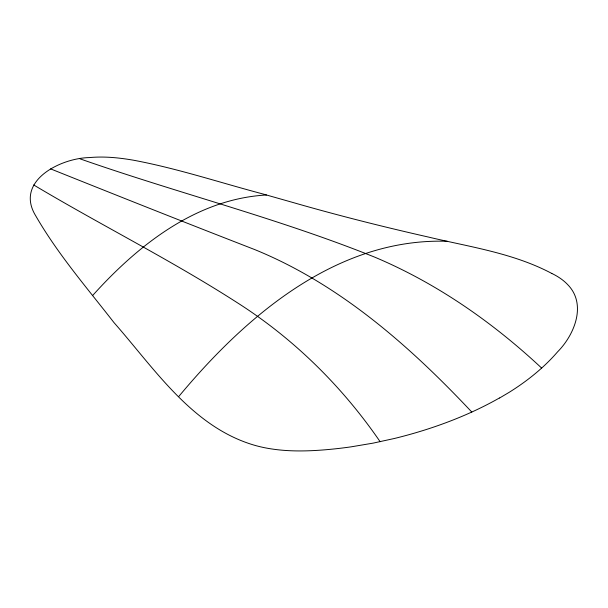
<?xml version="1.0" encoding="UTF-8"?>
<svg xmlns="http://www.w3.org/2000/svg" width="608" height="608" viewBox="0 0 608 608"><rect width="100%" height="100%" fill="white"/><g stroke="black" fill="none" stroke-linecap="round" stroke-linejoin="round"><path stroke-width="0.91" d="M178.813 396.446C245.564 316.266 336.619 237.644 447.351 241.285M92.507 295.655C137.704 245.366 196.278 198.884 266.494 194.993M499.54 398.035L508.98 392.441A299.995 173.204 0 0 0 557.62 351.796C574.423 334.909 587.07 304.243 567.621 284.559A66.454 38.365 0 0 0 551.828 273.456M79.99 158.825C177.939 193.154 279.019 218.568 375.349 257.404C437.137 283.564 492.784 322.4 541.667 368.098M50.578 168.872C118.446 196.027 186.36 223.068 254.509 249.493C339.469 284.065 409.701 345.975 471.808 412.064M551.813 273.463C513.426 253.072 469.756 246.932 427.971 236.953C382.774 226.723 337.828 215.384 293.292 202.586L262.344 193.823C219.511 182.461 177.255 168.416 133.638 160.238C119.062 157.708 104.196 156.203 89.414 157.586C60.595 158.027 14.364 181.04 35.75 215.87C57.821 254.144 86.959 287.835 114 322.62C154.668 368.813 192.166 426.976 254.342 445.208A89.011 51.391 0 0 0 265.035 447.8C285.874 451.911 307.298 451.417 328.35 449.517A267.847 154.637 0 0 0 351.067 446.85L373.107 443.133L394.448 438.467A337.508 194.856 0 0 0 499.442 397.974M33.706 184.954C100.974 225.127 171.236 260.216 237.166 302.632C293.694 338.595 342.274 386.498 380.129 441.712"/></g></svg>
